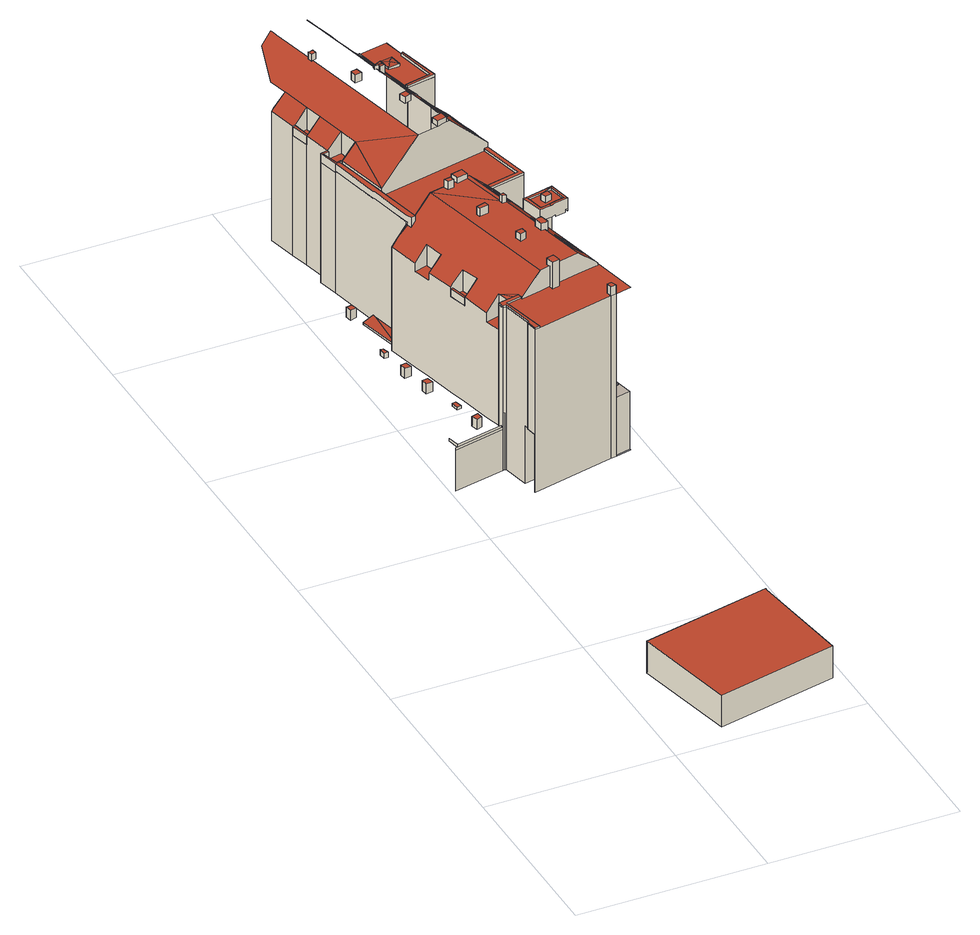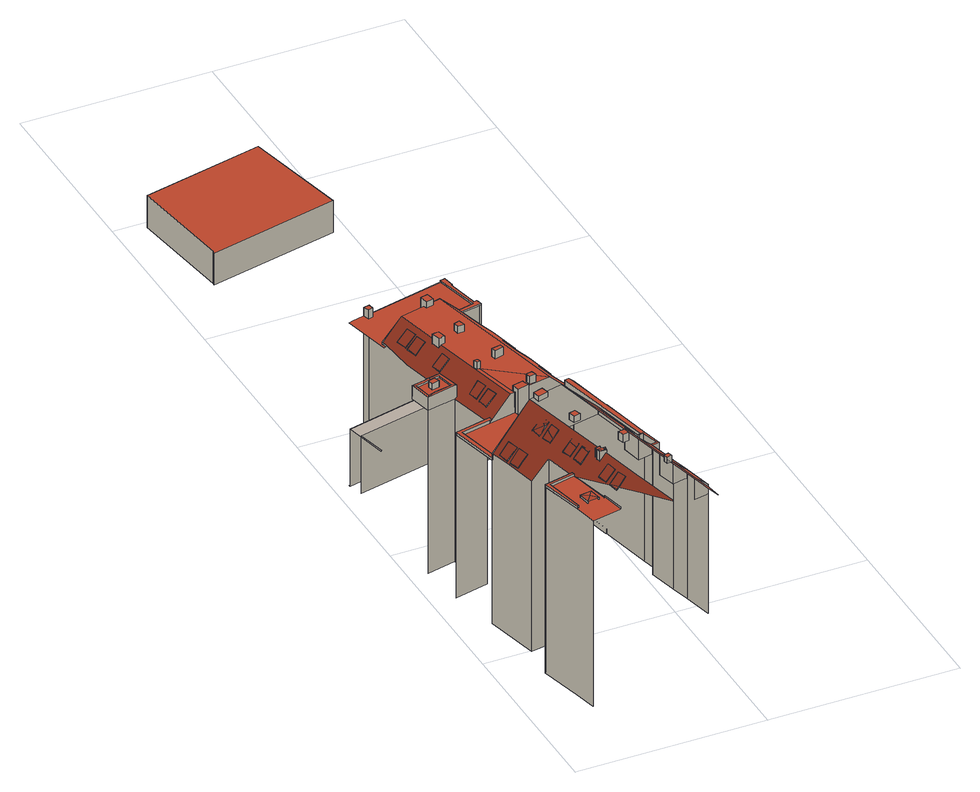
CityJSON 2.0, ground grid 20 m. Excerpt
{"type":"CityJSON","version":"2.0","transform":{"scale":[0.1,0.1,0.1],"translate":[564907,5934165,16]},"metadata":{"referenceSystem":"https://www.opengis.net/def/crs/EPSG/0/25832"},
"CityObjects":{
"building1":{"type":"Building","attributes":{"Grundfläche 2D":"156.978307","Grundhöhe NN":"18.278"},"geometry":[{"type":"Solid","lod":"3","boundaries":[[[[0,1,2,3,4]],[[2,1,5,6]],[[1,0,7,5]],[[3,2,6,8]],[[4,3,8,9]],[[0,4,9,7]],[[8,6,5,7,9]]]],"semantics":{"surfaces":[{"type":"RoofSurface"},{"type":"WallSurface"},{"type":"GroundSurface"}],"values":[[0,1,1,1,1,1,2]]}}]},
"building2":{"type":"Building","attributes":{"Grundfläche 2D":"1542.762677","Grundhöhe NN":"16.624"},"children":["building2-1","building2-2","building2-3","building2-4","building2-5","building2-6","building2-7","building2-8","building2-9","building2-10","building2-11","building2-12","building2-13","building2-14","building2-15","building2-16","building2-17","building2-18","building2-19","building2-20","building2-21","building2-22","building2-23","building2-24","building2-25","building2-26","building2-27","building2-28","building2-29","building2-30","building2-31","building2-32","building2-33","building2-34","building2-35","building2-36","building2-37","building2-38","building2-39","building2-40","building2-41","building2-42","building2-43","building2-44","building2-45","building2-46"],"geometry":[{"type":"MultiSurface","lod":"3","boundaries":[[[10,11,12,13]],[[14,15,16,17]],[[18,19,16,15]],[[20,10,13,21]],[[22,23,24,25,26,27]],[[28,27,26,29]],[[30,18,31,32,33,34,35,36,20,21]],[[15,14,37,38,31,18]],[[38,39,40,31]],[[41,42,43,36,35]],[[44,28,29,45,46,47]],[[31,40,39,48,46,45,49,32]],[[37,48,39,38]],[[50,51,52,43,42,53,54,55,56,57,58,59,60,61,62,63,64,65,66,67,68]],[[69,70,53,42,71]],[[59,58,72,73,74,75,60]],[[69,71,42,41,76,77,78,79]],[[80,73,72,58,57,81]],[[81,57,56,55,82,83,80]],[[54,53,70,84]],[[85,86,87,66,65]],[[69,79,84,70]],[[88,62,61,89]],[[90,63,62,88]],[[64,63,90,91]],[[84,79,78]],[[74,73,80,83]],[[92,93,94,95,96,97,98,85,65,64,91,89,61,60,75,74,83,82,55,54,84]],[[92,84,78]],[[78,99,92]],[[100,101,102,87,86,85]],[[93,92,99,103]],[[90,88,89,91]],[[100,85,98,97]],[[100,97,104]],[[105,102,101,100,104,106,107,108,109,110,111]],[[112,113,110,109]],[[114,115,113,112]],[[109,108,116,117,118,119]],[[120,121,25,24,122]],[[123,124,23,22]],[[117,125,126,127,128,129]],[[32,49,45,29,26,25,121,120,130,131,132,133,134,135,136,137,138,139,140,103,99,78,77,76,41,35,34,33]],[[141,142,44,47]],[[143,144,145,114,112,109,119,118]],[[145,146,147,148,149,150,115,114]],[[117,129,128,151,143,118]],[[152,153,150,149]],[[142,154,155,123,22,27,28,44]],[[128,127,151]],[[156,157,158,159,153,152]],[[160,161,162,148,147,146]],[[148,162,161,163,164,149]],[[152,149,164,163,165,166]],[[146,145,144,160]],[[167,168,169,157,156,170]],[[170,156,152,166,165,167]],[[158,157,169,168,171,172]],[[160,144,143,151]],[[127,173,151]],[[174,175,176,177,178,179,97,96,95]],[[167,165,163,161]],[[122,24,23,124,180,181]],[[182,183,184,185,94,93,103,140,139,138,137,136,135,186,187]],[[161,160,151,173,188,189,190,191,192,193,194,168,167]],[[195,196,197,95,94,185,184,183,198,199]],[[125,117,116,108,107,106,104,97,179,178,177,176,200,201,202,203,204,205]],[[95,197,196,175,174]],[[130,120,122,181]],[[175,196,176]],[[205,204,206,207,208,209,210,173,127,126,125]],[[200,176,196,195,201]],[[198,183,182,187,211,212,213,202,201,195,199]],[[202,213,214,215]],[[213,216,217,214]],[[218,219,220,221,222,223,224,225,226,227,228,229,230,208,207,231,232]],[[203,202,215,233]],[[218,234,235,219]],[[236,237,220,219,238]],[[239,240,241,242]],[[242,241,243,244]],[[243,245,237,246,244]],[[218,232,247,234]],[[246,237,236,238,248,249,250,251,239,242,244]],[[231,207,206,204,252,247,232]],[[238,219,235,253,248]],[[254,250,249,248,253,255]]],"semantics":{"surfaces":[{"type":"WallSurface"},{"type":"OuterCeilingSurface"},{"type":"RoofSurface"},{"type":"GroundSurface"}],"values":[0,0,0,0,0,0,0,0,1,0,0,0,0,0,2,0,0,2,0,0,0,0,0,2,0,2,0,2,2,0,0,0,0,2,0,0,0,0,0,0,0,0,2,0,2,0,0,0,1,2,0,2,0,2,0,2,0,0,0,2,0,0,3,0,2,2,2,2,0,0,0,0,2,0,0,2,0,0,0,0,0,0,0,2,0,0,0]}}]},
"building2-1":{"type":"BuildingInstallation","parents":["building2"],"geometry":[{"type":"MultiSurface","lod":"3","boundaries":[[[256,257,258,259]],[[260,261,258,257]],[[259,258,261,262]],[[256,259,262,263]],[[263,260,257,256]]],"semantics":{"surfaces":[{"type":"RoofSurface"},{"type":"WallSurface"}],"values":[0,1,1,1,1]}}]},
"building2-2":{"type":"BuildingInstallation","parents":["building2"],"geometry":[{"type":"MultiSurface","lod":"3","boundaries":[[[264,265,266,267]],[[267,266,268,269]],[[264,267,269,270]],[[265,264,270,271]],[[266,265,271,268]]],"semantics":{"surfaces":[{"type":"RoofSurface"},{"type":"WallSurface"}],"values":[0,1,1,1,1]}}]},
"building2-3":{"type":"BuildingInstallation","parents":["building2"],"geometry":[{"type":"MultiSurface","lod":"3","boundaries":[[[272,273,274,275]],[[273,272,276,277]],[[274,273,277,278]],[[275,274,278,279]],[[272,275,279,276]]],"semantics":{"surfaces":[{"type":"RoofSurface"},{"type":"WallSurface"}],"values":[0,1,1,1,1]}}]},
"building2-4":{"type":"BuildingInstallation","parents":["building2"],"geometry":[{"type":"MultiSurface","lod":"3","boundaries":[[[280,281,282,283]],[[283,282,284,285]],[[285,286,280,283]],[[281,280,286,287]],[[287,284,282,281]]],"semantics":{"surfaces":[{"type":"RoofSurface"},{"type":"WallSurface"}],"values":[0,1,1,1,1]}}]},
"building2-5":{"type":"BuildingInstallation","parents":["building2"],"geometry":[{"type":"MultiSurface","lod":"3","boundaries":[[[288,289,290,291]],[[291,290,292,293]],[[290,289,294,292]],[[288,291,293,295]],[[289,288,295,294]]],"semantics":{"surfaces":[{"type":"RoofSurface"},{"type":"WallSurface"}],"values":[0,1,1,1,1]}}]},
"building2-6":{"type":"BuildingInstallation","parents":["building2"],"geometry":[{"type":"MultiSurface","lod":"3","boundaries":[[[296,297,92,298,299,300,301,302,303,304,305,306,307,308]],[[92,78,77,76,41,35,299,298]],[[35,34,33,32,302,301,300,299]],[[32,49,45,304,303,302]],[[45,29,305,304]],[[29,26,306,305]],[[26,25,307,306]],[[25,121,308,307]],[[121,309,296,308]],[[309,310,297,296]],[[99,92,297,310]]],"semantics":{"surfaces":[{"type":"RoofSurface"},{"type":"WallSurface"}],"values":[0,1,1,1,1,1,1,1,1,1,1]}}]},
"building2-7":{"type":"BuildingInstallation","parents":["building2"],"geometry":[{"type":"MultiSurface","lod":"3","boundaries":[[[311,59,56,312]],[[312,56,57,81]],[[311,312,81,72]],[[59,311,72,58]],[[56,59,58,57]]],"semantics":{"surfaces":[{"type":"RoofSurface"},{"type":"WallSurface"}],"values":[0,1,1,1,1]}}]},
"building2-8":{"type":"BuildingInstallation","parents":["building2"],"geometry":[{"type":"MultiSurface","lod":"3","boundaries":[[[313,314,315,316]],[[315,314,317,318]],[[316,315,318,319]],[[313,316,319,320]],[[314,313,320,317]]],"semantics":{"surfaces":[{"type":"RoofSurface"},{"type":"WallSurface"}],"values":[0,1,1,1,1]}}]},
"building2-9":{"type":"BuildingInstallation","parents":["building2"],"geometry":[{"type":"MultiSurface","lod":"3","boundaries":[[[86,321,322,323]],[[321,86,101]],[[102,105,111,322,321,101]],[[111,324,323,322]],[[86,323,324,87]],[[102,101,86,87]]],"semantics":{"surfaces":[{"type":"RoofSurface"},{"type":"WallSurface"}],"values":[0,0,1,1,1,1]}}]},
"building2-10":{"type":"BuildingInstallation","parents":["building2"],"geometry":[{"type":"MultiSurface","lod":"3","boundaries":[[[325,326,327,328,329,330,331,332,333,334,335]],[[108,107,106,104,100,98,336,333,332,331,330,329]],[[336,337,338,335,334,333]],[[339,340,341,342,328,327,326,325,335,338,96,179]]],"semantics":{"surfaces":[{"type":"RoofSurface"},{"type":"WallSurface"}],"values":[0,1,1,1]}}]},
"building2-11":{"type":"BuildingInstallation","parents":["building2"],"geometry":[{"type":"MultiSurface","lod":"3","boundaries":[[[343,329,328,128,344,345,346,347,146,147]],[[109,108,329,343,112]],[[128,328,342,129]],[[117,116,119,118]],[[118,348,344,128,129,117]],[[345,344,348,349]],[[346,345,349,350]],[[347,346,350,351]],[[351,145,114,147,146,347]],[[114,112,343,147]]],"semantics":{"surfaces":[{"type":"RoofSurface"},{"type":"WallSurface"}],"values":[0,1,1,1,1,1,1,1,1,1]}}]},
"building2-12":{"type":"BuildingInstallation","parents":["building2"],"geometry":[{"type":"MultiSurface","lod":"3","boundaries":[[[340,126,129,342,341]],[[126,125,117,129]],[[339,125,126,340]]],"semantics":{"surfaces":[{"type":"RoofSurface"},{"type":"WallSurface"}],"values":[0,1,1]}}]},
"building2-13":{"type":"BuildingInstallation","parents":["building2"],"geometry":[{"type":"MultiSurface","lod":"3","boundaries":[[[352,353,156,148]],[[148,156,152,149]],[[352,148,149,164]],[[353,352,164,166]],[[156,353,166,152]]],"semantics":{"surfaces":[{"type":"RoofSurface"},{"type":"WallSurface"}],"values":[0,1,1,1,1]}}]},
"building2-14":{"type":"BuildingInstallation","parents":["building2"],"geometry":[{"type":"MultiSurface","lod":"3","boundaries":[[[354,355,356,357,358,359]],[[360,357,356,355,361,185,139]],[[358,357,360,362]],[[184,363,354,359,358,362,138]],[[355,354,363,361]]],"semantics":{"surfaces":[{"type":"RoofSurface"},{"type":"WallSurface"}],"values":[0,1,1,1,1]}}]},
"building2-15":{"type":"BuildingInstallation","parents":["building2"],"geometry":[{"type":"MultiSurface","lod":"3","boundaries":[[[364,365,366,367]],[[367,366,368,369]],[[364,367,369,370]],[[370,371,365,364]],[[366,365,371,368]]],"semantics":{"surfaces":[{"type":"RoofSurface"},{"type":"WallSurface"}],"values":[0,1,1,1,1]}}]},
"building2-16":{"type":"BuildingInstallation","parents":["building2"],"geometry":[{"type":"MultiSurface","lod":"3","boundaries":[[[372,373,374,375]],[[375,374,376,377]],[[377,378,372,375]],[[373,372,378,379]],[[379,376,374,373]]],"semantics":{"surfaces":[{"type":"RoofSurface"},{"type":"WallSurface"}],"values":[0,1,1,1,1]}}]},
"building2-17":{"type":"BuildingInstallation","parents":["building2"],"geometry":[{"type":"MultiSurface","lod":"3","boundaries":[[[380,381,382,383]],[[384,385,383,382]],[[380,383,385,386]],[[381,380,386,387]],[[382,381,387,384]]],"semantics":{"surfaces":[{"type":"RoofSurface"},{"type":"WallSurface"}],"values":[0,1,1,1,1]}}]},
"building2-18":{"type":"BuildingInstallation","parents":["building2"],"geometry":[{"type":"MultiSurface","lod":"3","boundaries":[[[388,389,390,391]],[[389,388,130,392]],[[390,389,392,393]],[[393,120,391,390]],[[120,130,388,391]]],"semantics":{"surfaces":[{"type":"RoofSurface"},{"type":"WallSurface"}],"values":[0,1,1,1,1]}}]},
"building2-19":{"type":"BuildingInstallation","parents":["building2"],"geometry":[{"type":"MultiSurface","lod":"3","boundaries":[[[394,395,396,397,398,399,400]],[[174,401,402,398,397,396,395,403,177]],[[399,398,402,404]],[[405,394,400,399,404,175,176]],[[395,394,405,403]]],"semantics":{"surfaces":[{"type":"RoofSurface"},{"type":"WallSurface"}],"values":[0,1,1,1,1]}}]},
"building2-20":{"type":"BuildingInstallation","parents":["building2"],"geometry":[{"type":"MultiSurface","lod":"3","boundaries":[[[406,407,408,409,410,411,412]],[[413,414,408,407]],[[415,410,409,408,414,198]],[[415,416,411,410]],[[416,199,417,413,407,406,412,411]]],"semantics":{"surfaces":[{"type":"RoofSurface"},{"type":"WallSurface"}],"values":[0,1,1,1,1]}}]},
"building2-21":{"type":"BuildingInstallation","parents":["building2"],"geometry":[{"type":"MultiSurface","lod":"3","boundaries":[[[418,419,420,421,422,423]],[[419,418,424,425]],[[426,421,420,419,425,427]],[[422,421,426,428]],[[424,418,423,422,428,197]]],"semantics":{"surfaces":[{"type":"RoofSurface"},{"type":"WallSurface"}],"values":[0,1,1,1,1]}}]},
"building2-22":{"type":"BuildingInstallation","parents":["building2"],"geometry":[{"type":"MultiSurface","lod":"3","boundaries":[[[429,430,431,432,433,434]],[[432,431,430,435,189,436]],[[436,437,433,432]],[[437,188,438,429,434,433]],[[438,435,430,429]]],"semantics":{"surfaces":[{"type":"RoofSurface"},{"type":"WallSurface"}],"values":[0,1,1,1,1]}}]},
"building2-23":{"type":"BuildingInstallation","parents":["building2"],"geometry":[{"type":"MultiSurface","lod":"3","boundaries":[[[439,440,441,442,443,444]],[[440,439,444,445,446]],[[441,440,446,447]],[[441,447,448,442]],[[444,443,442,448,449,445]]],"semantics":{"surfaces":[{"type":"RoofSurface"},{"type":"WallSurface"}],"values":[0,1,1,1,1]}}]},
"building2-24":{"type":"BuildingInstallation","parents":["building2"],"geometry":[{"type":"MultiSurface","lod":"3","boundaries":[[[450,451,452,453]],[[453,452,454,455]],[[450,453,455,456]],[[451,450,456,457]],[[452,451,457,454]]],"semantics":{"surfaces":[{"type":"RoofSurface"},{"type":"WallSurface"}],"values":[0,1,1,1,1]}}]},
"building2-25":{"type":"BuildingInstallation","parents":["building2"],"geometry":[{"type":"MultiSurface","lod":"3","boundaries":[[[458,459,460,461,462]],[[463,464,458,462]],[[465,459,458,464,466]],[[465,467,460,459]],[[467,468,463,462,461,460]]],"semantics":{"surfaces":[{"type":"RoofSurface"},{"type":"WallSurface"}],"values":[0,1,1,1,1]}}]},
"building2-26":{"type":"BuildingInstallation","parents":["building2"],"geometry":[{"type":"MultiSurface","lod":"3","boundaries":[[[469,470,471,472,473]],[[474,475,471,470]],[[475,476,477,473,472,471]],[[478,469,473,477]],[[478,474,470,469]]],"semantics":{"surfaces":[{"type":"RoofSurface"},{"type":"WallSurface"}],"values":[0,1,1,1,1]}}]},
"building2-27":{"type":"BuildingInstallation","parents":["building2"],"geometry":[{"type":"MultiSurface","lod":"3","boundaries":[[[479,480,481,482,483,484]],[[483,482,481,485,486]],[[486,487,484,483]],[[487,488,479,484]],[[488,485,481,480,479]]],"semantics":{"surfaces":[{"type":"RoofSurface"},{"type":"WallSurface"}],"values":[0,1,1,1,1]}}]},
"building2-28":{"type":"BuildingInstallation","parents":["building2"],"geometry":[{"type":"MultiSurface","lod":"3","boundaries":[[[489,490,491,492,493,494]],[[495,496,492,491]],[[497,495,491,490,489]],[[496,498,494,493,492]],[[498,497,489,494]]],"semantics":{"surfaces":[{"type":"RoofSurface"},{"type":"WallSurface"}],"values":[0,1,1,1,1]}}]},
"building2-29":{"type":"BuildingInstallation","parents":["building2"],"geometry":[{"type":"MultiSurface","lod":"3","boundaries":[[[499,500,501,502]],[[502,501,210,209]],[[209,503,499,502]],[[500,499,503,504]],[[504,210,501,500]]],"semantics":{"surfaces":[{"type":"RoofSurface"},{"type":"WallSurface"}],"values":[0,1,1,1,1]}}]},
"building2-30":{"type":"BuildingInstallation","parents":["building2"],"geometry":[{"type":"MultiSurface","lod":"3","boundaries":[[[505,506,507,508]],[[509,510,508,507]],[[505,508,510,511]],[[511,512,506,505]],[[507,506,512,509]]],"semantics":{"surfaces":[{"type":"RoofSurface"},{"type":"WallSurface"}],"values":[0,1,1,1,1]}}]},
"building2-31":{"type":"BuildingInstallation","parents":["building2"],"geometry":[{"type":"MultiSurface","lod":"3","boundaries":[[[513,514,515]],[[516,514,513]],[[517,518,519,516]],[[519,514,516]],[[517,520,521,518]],[[522,523,518]],[[523,519,518]],[[524,525,513,515]],[[517,516,513,525,230,526]],[[526,527,520,517]],[[527,528,521,520]],[[528,529,518,521]],[[529,530,522,518]],[[530,531,523,522]],[[519,523,531,229,524,515,514]]],"semantics":{"surfaces":[{"type":"RoofSurface"},{"type":"WallSurface"}],"values":[0,0,0,0,0,0,0,1,1,1,1,1,1,1,1]}}]},
"building2-32":{"type":"BuildingInstallation","parents":["building2"],"geometry":[{"type":"MultiSurface","lod":"3","boundaries":[[[532,533,534,535]],[[536,537,533,532,538,539]],[[540,541,536,539]],[[542,543,535,534]],[[539,538,532,535,543,544,545,540]],[[546,542,534,533,537,536,541,547]]],"semantics":{"surfaces":[{"type":"RoofSurface"},{"type":"WallSurface"}],"values":[0,0,1,1,1,1]}}]},
"building2-33":{"type":"BuildingInstallation","parents":["building2"],"geometry":[{"type":"MultiSurface","lod":"3","boundaries":[[[548,549,550,551]],[[552,549,548,553]],[[554,555,551,550]],[[556,553,548,551,555,557]],[[556,558,552,553]],[[558,559,554,550,549,552]]],"semantics":{"surfaces":[{"type":"RoofSurface"},{"type":"WallSurface"}],"values":[0,0,1,1,1,1]}}]},
"building2-34":{"type":"BuildingInstallation","parents":["building2"],"geometry":[{"type":"MultiSurface","lod":"3","boundaries":[[[560,561,562,563,564,565,566]],[[563,562,567,568,569,570,571,572,573,574]],[[568,567,562,561,560,575,576]],[[569,568,576,577]],[[570,578,579,571]],[[580,581,582,583,584,585,586,587,588,589,566,565,564,563,574,573,572,571,579,590,591]]],"semantics":{"surfaces":[{"type":"RoofSurface"},{"type":"WallSurface"}],"values":[0,0,1,1,1,1]}}]},
"building2-35":{"type":"BuildingInstallation","parents":["building2"],"geometry":[{"type":"MultiSurface","lod":"3","boundaries":[[[592,577,576,575],[593,594,595,596]]],"semantics":{"surfaces":[{"type":"RoofSurface"}],"values":[0]}}]},
"building2-36":{"type":"BuildingInstallation","parents":["building2"],"geometry":[{"type":"MultiSurface","lod":"3","boundaries":[[[597,598,599,600]],[[600,599,593,596]],[[597,600,596,595]],[[598,597,595,594]],[[599,598,594,593]]],"semantics":{"surfaces":[{"type":"RoofSurface"},{"type":"WallSurface"}],"values":[0,1,1,1,1]}}]},
"building2-37":{"type":"BuildingInstallation","parents":["building2"],"geometry":[{"type":"MultiSurface","lod":"3","boundaries":[[[601,602,603,604]],[[601,604,605,606]],[[604,603,607,605]],[[602,601,606,608]],[[603,602,608,607]]],"semantics":{"surfaces":[{"type":"RoofSurface"},{"type":"WallSurface"}],"values":[0,1,1,1,1]}}]},
"building2-38":{"type":"BuildingInstallation","parents":["building2"],"geometry":[{"type":"MultiSurface","lod":"3","boundaries":[[[569,609,610,611,612,570]],[[613,611,610]],[[613,560,566,611]],[[613,610,609,569,577,592]],[[560,613,592,575]],[[614,216,611,566,589]],[[570,612,611,216,213,578]]],"semantics":{"surfaces":[{"type":"RoofSurface"},{"type":"WallSurface"}],"values":[0,0,0,1,1,1,1]}}]},
"building2-39":{"type":"BuildingInstallation","parents":["building2"],"geometry":[{"type":"MultiSurface","lod":"3","boundaries":[[[615,616,617,618]],[[618,617,619,620]],[[615,618,620,621]],[[616,615,621,622]],[[617,616,622,619]]],"semantics":{"surfaces":[{"type":"RoofSurface"},{"type":"WallSurface"}],"values":[0,1,1,1,1]}}]},
"building2-40":{"type":"BuildingInstallation","parents":["building2"],"geometry":[{"type":"MultiSurface","lod":"3","boundaries":[[[623,624,625,626]],[[626,625,627,628]],[[623,626,628,629]],[[624,623,629,630]],[[625,624,630,627]]],"semantics":{"surfaces":[{"type":"RoofSurface"},{"type":"WallSurface"}],"values":[0,1,1,1,1]}}]},
"building2-41":{"type":"BuildingInstallation","parents":["building2"],"geometry":[{"type":"MultiSurface","lod":"3","boundaries":[[[631,632,633,634]],[[632,631,635]],[[636,637,634,633]],[[634,637,221,631]],[[221,638,635,631]],[[633,632,635,638,222,636]]],"semantics":{"surfaces":[{"type":"RoofSurface"},{"type":"WallSurface"}],"values":[0,0,1,1,1,1]}}]},
"building2-42":{"type":"BuildingInstallation","parents":["building2"],"geometry":[{"type":"MultiSurface","lod":"3","boundaries":[[[639,640,641,642,643,206,644]],[[206,204,205,644]],[[639,644,205,645]],[[640,639,645,201]],[[641,640,201]],[[203,643,642,202]],[[203,204,206,643]]],"semantics":{"surfaces":[{"type":"RoofSurface"},{"type":"WallSurface"}],"values":[0,1,1,1,1,1,1]}}]},
"building2-43":{"type":"BuildingInstallation","parents":["building2"],"geometry":[{"type":"MultiSurface","lod":"3","boundaries":[[[646,647,648,649,650]],[[651,652,653,648,647,646]],[[653,654,649,648]],[[654,655,650,649]],[[646,650,655,651]]],"semantics":{"surfaces":[{"type":"RoofSurface"},{"type":"WallSurface"}],"values":[0,1,1,1,1]}}]},
"building2-44":{"type":"BuildingInstallation","parents":["building2"],"geometry":[{"type":"MultiSurface","lod":"3","boundaries":[[[656,657,658,659,660,661]],[[657,656,661,662,663]],[[664,665,660,659]],[[665,662,661,660]],[[663,666,664,659,658,657]]],"semantics":{"surfaces":[{"type":"RoofSurface"},{"type":"WallSurface"}],"values":[0,1,1,1,1]}}]},
"building2-45":{"type":"BuildingInstallation","parents":["building2"],"geometry":[{"type":"MultiSurface","lod":"3","boundaries":[[[667,668,669]],[[669,668,670]],[[671,672,668,667]],[[670,668,672]],[[673,672,671,667,674,675]],[[673,676,670,672]],[[669,670,676,677]]],"semantics":{"surfaces":[{"type":"RoofSurface"},{"type":"WallSurface"}],"values":[0,0,0,0,1,1,1]}}]},
"building2-46":{"type":"BuildingInstallation","parents":["building2"],"geometry":[{"type":"MultiSurface","lod":"3","boundaries":[[[678,679,680,681,682,683]],[[682,681,684,685]],[[685,236,683,682]],[[236,238,678,683]],[[238,248,679,678]],[[248,249,680,679]]],"semantics":{"surfaces":[{"type":"RoofSurface"},{"type":"WallSurface"}],"values":[0,1,1,1,1,1]}}]}
},
"vertices":[
[178,30,59],[163,141,59],[163,144,59],[25,113,59],[49,1,59],[163,141,23],[163,144,23],[178,30,23],[25,113,23],[49,1,23],
[10,490,52],[7,503,52],[7,503,55],[10,490,55],[61,498,6],[61,498,52],[6,486,52],[6,486,6],[61,498,55],[6,486,55],[60,501,52],[60,501,55],[72,453,71],[72,453,6],[72,452,6],[72,452,190],[70,464,190],[70,464,71],[71,464,71],[71,464,190],[60,500,55],[61,498,71],[61,498,190],[60,500,190],[60,501,190],[59,504,190],[59,504,52],[63,499,6],[63,499,71],[63,498,71],[62,498,71],[61,504,190],[61,504,160],[61,504,52],[70,469,71],[64,498,190],[64,498,6],[70,469,6],[63,498,6],[62,498,190],[44,576,52],[49,556,52],[56,523,52],[56,523,160],[56,523,170],[49,556,170],[49,556,169],[49,556,160],[44,576,160],[44,576,169],[44,576,170],[37,608,169],[37,608,160],[32,628,160],[32,628,169],[24,662,169],[24,662,52],[32,628,52],[37,608,52],[75,507,160],[70,527,160],[63,505,160],[46,577,160],[58,579,160],[58,579,184],[46,577,172],[63,505,190],[75,507,190],[80,508,190],[75,507,185],[63,559,160],[51,556,160],[51,556,172],[63,559,185],[70,527,185],[30,664,175],[30,664,54],[30,664,52],[51,611,160],[51,611,184],[46,632,160],[46,632,184],[82,509,192],[83,503,192],[104,508,213],[68,670,213],[47,665,192],[45,665,190],[42,665,187],[82,509,190],[41,666,187],[41,666,58],[41,666,52],[83,503,190],[41,666,190],[31,714,52],[31,714,190],[30,715,190],[18,771,190],[18,771,188],[18,771,52],[30,715,52],[13,793,188],[13,793,52],[21,795,188],[21,795,52],[23,772,190],[26,773,190],[26,773,188],[23,772,188],[160,472,190],[77,453,190],[160,472,6],[183,479,71],[183,479,6],[39,715,190],[39,715,195],[39,715,198],[26,773,198],[26,773,195],[166,473,190],[179,476,190],[183,477,190],[172,529,190],[170,528,190],[171,523,190],[169,523,190],[149,519,190],[123,513,190],[115,511,190],[104,508,190],[179,494,6],[179,494,71],[41,776,188],[37,798,188],[21,794,188],[21,794,198],[21,795,198],[14,825,198],[14,825,188],[14,825,52],[41,776,213],[9,845,188],[9,845,52],[172,524,71],[173,525,71],[9,845,198],[2,876,198],[2,876,188],[2,876,52],[37,798,213],[30,829,213],[16,825,200],[30,829,188],[16,825,188],[25,848,188],[12,845,188],[25,848,213],[18,880,213],[4,877,200],[12,845,200],[18,880,188],[4,877,188],[81,724,241],[97,676,213],[108,679,213],[108,679,190],[97,676,190],[68,670,190],[47,665,190],[183,477,6],[166,473,6],[169,523,195],[149,519,213],[123,513,213],[115,511,213],[171,523,192],[171,523,193],[46,879,241],[45,884,241],[34,932,241],[33,937,241],[32,940,241],[21,937,229],[13,901,213],[113,680,213],[109,679,213],[121,629,213],[138,568,213],[136,578,213],[113,680,190],[137,685,190],[138,681,190],[174,689,190],[162,742,190],[158,741,190],[162,742,193],[162,742,198],[119,733,241],[114,732,241],[104,729,241],[170,528,193],[165,564,190],[149,634,190],[149,634,6],[138,681,6],[180,641,190],[180,641,6],[130,797,216],[122,831,216],[121,834,216],[103,873,225],[98,883,227],[86,909,233],[82,919,235],[71,942,240],[71,942,241],[82,893,241],[83,889,241],[93,844,241],[94,840,241],[156,766,198],[149,800,198],[174,689,6],[130,797,6],[122,831,6],[121,834,217],[119,843,217],[122,831,217],[105,901,216],[105,901,218],[110,877,218],[110,877,216],[111,878,217],[111,878,216],[111,877,217],[111,877,216],[149,800,6],[153,838,216],[142,884,216],[137,908,216],[106,902,216],[162,742,6],[153,838,6],[137,908,6],[142,884,6],
[39,509,63],[45,511,63],[44,518,63],[37,516,63],[45,511,52],[44,518,52],[37,516,52],[39,509,52],
[22,583,63],[29,584,63],[27,591,63],[21,590,63],[27,591,52],[21,590,52],[22,583,52],[29,584,52],
[41,547,55],[39,555,55],[35,554,55],[36,546,55],[41,547,52],[39,555,52],[35,554,52],[36,546,52],
[14,622,63],[15,615,63],[22,616,63],[20,623,63],[22,616,52],[20,623,52],[14,622,52],[15,615,52],
[12,653,58],[16,653,58],[14,660,58],[11,660,58],[14,660,52],[11,660,52],[16,653,52],[12,653,52],
[66,501,192],[83,505,192],[63,505,192],[59,504,192],[60,501,192],[60,500,192],[61,498,192],[62,498,192],[64,498,192],[71,464,192],[70,464,192],[72,452,192],[77,453,192],[66,501,190],[83,505,190],
[46,577,169],[51,556,169],
[11,724,63],[18,726,63],[16,732,63],[10,731,63],[18,726,52],[16,732,52],[10,731,52],[11,724,52],
[31,714,58],[30,715,58],[19,713,54],[19,713,52],
[47,665,198],[36,715,198],[36,716,198],[23,772,198],[18,771,198],[30,715,198],[31,714,198],[41,666,198],[43,660,198],[45,660,198],[48,661,198],[43,660,187],[45,660,189],[48,661,192],[36,715,190],[36,715,195],[36,716,195],[23,772,195],
[13,793,198],[25,774,198],[20,773,198],[15,791,198],[21,792,198],[25,774,188],[20,773,188],[15,791,188],[21,792,188],
[16,825,198],[12,845,198],
[122,517,220],[114,515,220],[115,511,220],[116,506,220],[124,508,220],[123,513,220],[116,506,190],[114,515,213],[124,508,190],[122,517,213],
[107,567,221],[109,560,221],[115,562,221],[114,568,221],[115,562,213],[114,568,213],[107,567,213],[109,560,213],
[92,614,222],[102,616,222],[101,621,222],[91,618,222],[101,621,213],[91,618,213],[92,614,213],[102,616,213],
[91,668,222],[90,673,222],[83,672,222],[85,667,222],[83,672,213],[85,667,213],[91,668,213],[90,673,213],
[166,473,200],[164,479,200],[159,478,200],[160,472,200],[164,479,190],[159,478,190],
[107,684,219],[95,681,219],[97,676,219],[97,675,219],[97,673,219],[109,676,219],[108,679,219],[97,675,213],[97,673,213],[95,681,190],[109,676,213],[107,684,190],
[134,577,221],[132,577,221],[134,568,221],[138,568,221],[141,569,221],[139,578,221],[136,578,221],[132,577,213],[134,568,213],[141,569,210],[139,578,210],[134,577,213],
[120,629,221],[121,625,221],[122,625,221],[125,625,221],[124,629,221],[121,629,221],[120,629,213],[121,625,213],[125,625,213],[122,625,213],[124,629,213],
[50,880,248],[49,885,248],[45,884,248],[44,884,248],[45,879,248],[46,879,248],[49,885,241],[44,884,240],[45,879,240],[50,880,241],
[149,542,209],[151,535,209],[162,537,199],[159,549,199],[149,547,208],[148,547,209],[148,547,208],[151,535,208],[162,537,198],[159,549,198],[149,547,207],
[66,828,250],[73,829,250],[71,836,250],[65,835,250],[71,836,241],[65,835,241],[66,828,241],[73,829,241],
[156,564,198],[145,562,209],[148,550,209],[149,550,207],[159,552,199],[159,552,198],[156,564,197],[145,562,208],[149,562,204],[148,550,208],[149,550,206],
[148,599,199],[137,597,209],[139,586,209],[149,588,200],[150,588,199],[137,597,208],[139,586,208],[149,588,199],[150,588,198],[148,599,198],
[138,643,198],[137,649,198],[136,654,198],[134,653,200],[125,651,208],[128,640,208],[136,654,197],[125,651,207],[128,640,207],[138,643,197],
[133,669,198],[123,667,207],[122,667,208],[125,656,208],[131,657,202],[135,658,198],[122,667,207],[125,656,207],[133,669,197],[135,658,197],
[113,740,247],[102,737,247],[104,729,247],[114,732,247],[113,740,241],[102,737,241],
[91,784,248],[93,777,248],[100,779,248],[98,786,248],[100,779,241],[98,786,241],[91,784,241],[93,777,241],
[92,840,245],[93,844,244],[92,844,244],[94,840,245],[96,840,245],[100,841,245],[95,844,244],[96,837,245],[101,838,245],[101,841,245],[100,845,245],[92,844,241],[92,840,241],[96,840,239],[96,837,239],[101,838,235],[100,841,235],[101,841,234],[100,845,234],
[119,758,235],[120,769,233],[116,769,236],[118,758,236],[127,771,226],[125,771,227],[123,759,231],[129,760,226],[129,760,225],[127,771,225],[116,769,235],[118,758,235],[120,758,234],[123,759,230],[120,769,231],[125,771,226],
[120,774,232],[120,786,229],[113,784,236],[115,773,236],[123,786,226],[126,776,226],[113,784,235],[115,773,235],[126,776,225],[120,774,230],[123,786,225],[120,786,228],
[182,619,205],[172,617,205],[165,615,205],[166,612,205],[171,614,205],[182,616,205],[185,617,205],[160,614,205],[155,613,205],[151,632,205],[147,634,205],[153,610,205],[154,610,205],[156,610,205],[160,611,205],[182,619,203],[155,613,203],[151,632,203],[147,634,191],[153,610,191],[156,610,193],[156,610,190],[160,611,190],[160,611,192],[166,612,192],[171,614,192],[171,614,190],[182,616,190],[182,616,193],[185,617,193],[154,610,190],[154,610,193],
[178,638,203],[162,627,203],[170,629,203],[171,623,203],[164,621,203],
[171,623,210],[170,629,210],[162,627,210],[164,621,210],
[116,815,226],[106,813,236],[108,802,236],[119,805,226],[119,805,225],[116,815,225],[108,802,235],[106,813,235],
[161,634,205],[168,635,205],[180,641,205],[149,634,205],[178,638,205],[185,617,190],
[115,820,226],[113,831,226],[102,828,236],[105,818,236],[102,828,235],[105,818,235],[115,820,225],[113,831,225],
[104,868,226],[94,866,236],[96,855,236],[107,857,226],[96,855,235],[107,857,225],[104,868,225],[94,866,235],
[103,873,226],[98,883,228],[90,881,236],[93,871,236],[101,884,226],[90,881,235],[93,871,235],[101,884,225],
[169,692,193],[137,685,193],[134,684,193],[135,680,193],[174,689,193],[158,741,193],[169,692,190],
[145,760,211],[146,757,211],[148,748,211],[158,750,200],[156,762,200],[145,760,210],[146,757,210],[148,748,210],[158,750,199],[156,762,199],
[154,769,200],[152,777,200],[147,776,205],[141,775,211],[144,763,211],[155,766,200],[155,766,199],[152,777,199],[141,775,210],[144,763,210],[147,776,204],
[117,879,219],[124,874,220],[129,881,219],[131,868,219],[118,873,219],[119,866,219],[119,866,217],[117,879,216],[118,873,216],[131,868,216],[129,881,216],
[122,831,219],[153,838,219],[142,884,219],[140,883,219],[149,840,219],[121,834,219],[140,883,216],[149,840,216]
]}
